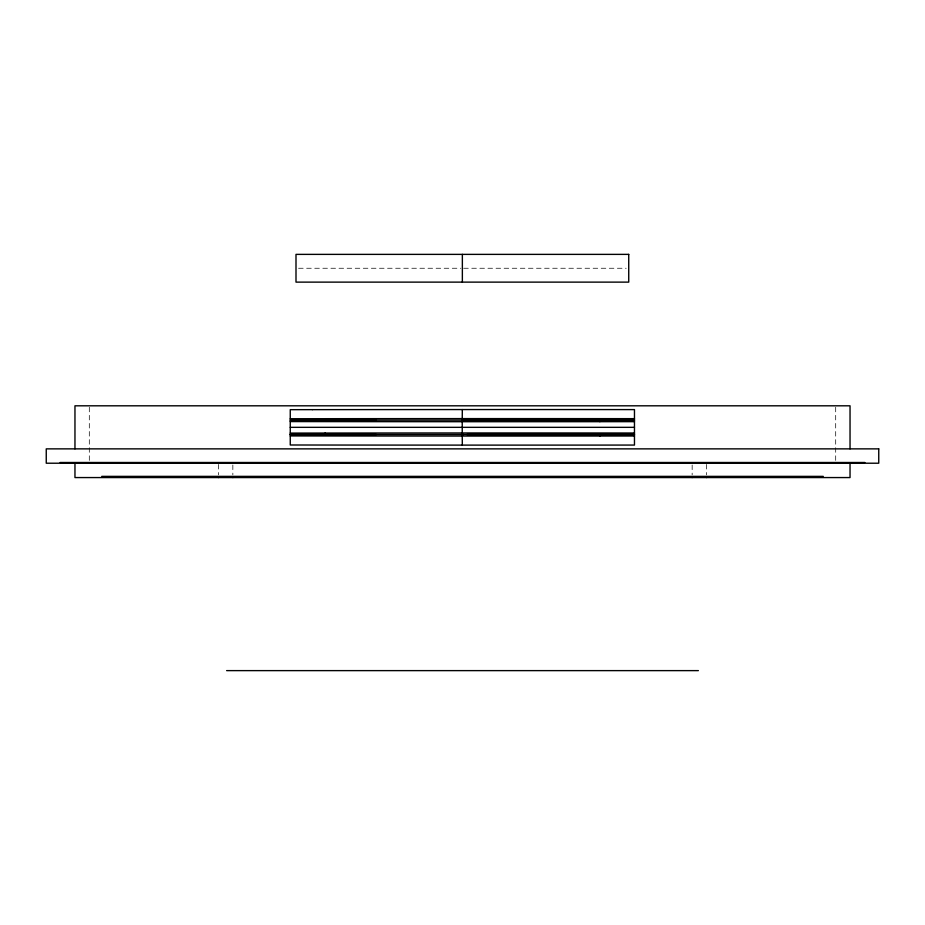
<?xml version="1.0" encoding="UTF-8"?>
<svg xmlns="http://www.w3.org/2000/svg" width="925" height="925" viewBox="0 0 925 925"><rect width="100%" height="100%" fill="white"/><g stroke="black" fill="none" stroke-linecap="round" stroke-linejoin="round"><path stroke-width="0.69" stroke-dasharray="4.62 3.47" d="M298.555 268.25L460.8 268.25M463.668 268.25L626.179 268.25M835.691 407.243L835.691 463.217M706.503 464.419L706.503 474.883M692.154 465.009L692.154 474.883M232.846 465.009L232.846 474.883M218.497 464.419L218.497 474.883M89.309 407.243L89.309 463.217"/><path stroke-width="1.39" d="M462.361 254.375L462.361 282.125M462.234 432.969L462.234 421.708M462.234 418.609L462.327 409.555M462.488 421.06L462.488 419.025M462.488 435.64L462.488 433.617M290.253 418.736L325.126 418.701M602.082 420.066L634.469 420.031M290.253 433.097L325.126 433.05M602.082 434.426L634.469 434.38M376.186 420.158L372.717 420.158A373.191 0.775 0 0 0 322.917 420.181L290.253 420.204L322.906 420.135A373.191 0.775 0 0 0 376.186 420.158L462.5 420.158A373.191 0.775 0 0 0 602.002 420.066M599.874 421.684L634.469 421.661M290.253 427.338L634.469 427.338M290.253 434.553L322.906 434.53A373.191 0.775 0 0 1 372.729 434.519L466.894 434.507A373.191 0.775 0 0 0 602.002 434.426M599.874 436.033L634.469 436.01M60.125 462.5L864.875 462.5M101.75 476.375L823.25 476.375M226.625 670.625L698.375 670.625M634.469 418.655L599.874 418.632A373.191 0.775 0 0 0 325.068 418.69M634.469 420.285L602.082 420.251A373.191 0.775 0 0 0 462.5 420.158M290.253 421.58L325.126 421.615A373.191 0.775 0 0 0 599.886 421.684M634.469 433.016L599.874 432.981A373.191 0.775 0 0 0 325.068 433.05M634.469 434.634L602.082 434.6A373.191 0.775 0 0 0 471.299 434.519L466.894 434.507M290.253 434.461L322.906 434.484A373.191 0.775 0 0 0 376.186 434.507M290.253 435.929L325.126 435.976A373.191 0.775 0 0 0 599.886 436.033M462.234 436.057L462.327 445.11M850.04 448.868L850.04 405.809L74.96 405.809L74.96 448.868M850.04 463.217L850.04 477.566L74.96 477.566L74.96 463.217M706.503 476.676L706.503 477.566M692.154 476.676L692.154 477.566M232.846 476.676L232.846 477.566M218.497 476.676L218.497 477.566M312.349 409.648L290.253 409.671L290.253 444.994L319.842 445.029A387.54 0.775 0 0 0 605.17 445.087L634.469 445.064L634.469 409.602L605.158 409.578A387.54 0.775 0 0 0 319.784 409.648L312.349 409.648M628.734 254.375L296 254.375L296 282.125L628.734 282.125L628.734 254.375M878.75 448.868L46.25 448.868L46.25 463.217L878.75 463.217L878.75 448.868"/></g></svg>
